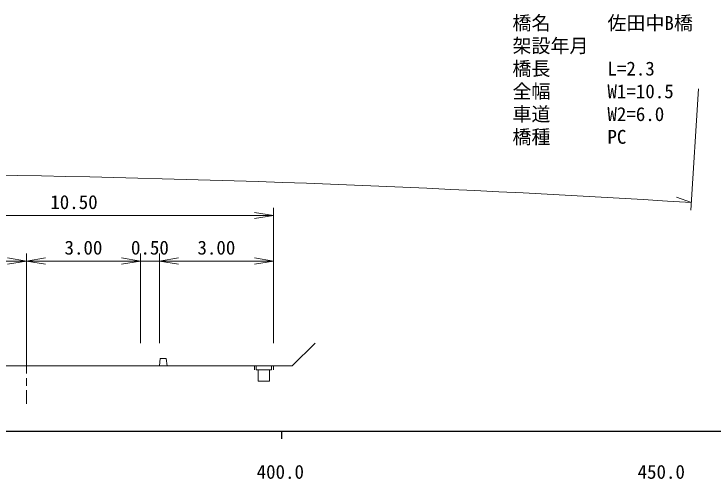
# Model space of a CAD drawing. Units: millimetres at full size, sheet at 1:1000, with parts at other scales. Extents: x 40000 to 680000, y 20000 to 380000.
# Drawn here: x 432781 to 524817, y 198715 to 259984 of the extents above; entities that cross this region are included whole.
import ezdxf
from ezdxf.enums import TextEntityAlignment as Align

# ---------------------------------------------------------------- set-up
doc = ezdxf.new("R2010")
doc.units = ezdxf.units.MM
doc.header["$LTSCALE"] = 1000
for name, color, linetype, lineweight in [('M-BGD', 7, 'Continuous', 13), ('M-BMK', 2, 'Continuous', 13), ('M-STR-DIM', 7, 'Continuous', 13), ('M-STR-HTXT', 7, 'Continuous', 13), ('M-TTL-BAND', 7, 'Continuous', 25)]:
    doc.layers.add(name, color=color, linetype=linetype, lineweight=lineweight)
doc.styles.add('ＭＳ ゴシック', font='')
doc.styles.get('ＭＳ ゴシック').set_extended_font_data('MS Gothic')

# ---------------------------------------------------------------- blocks, each defined once
blk = doc.blocks.new('open_arrow')
at = {"color": 0, "linetype": 'Continuous', "lineweight": -2}
blk.add_lwpolyline([(7.5, 1.25), (0, 0), (7.5, -1.25)], dxfattribs=at)

msp = doc.modelspace()

# ---------------------------------------------------------------- linework, layer by layer
at = {"layer": 'M-BGD'}
for p, q in [((469428, 213608), (472428, 216608)), ((452028, 214608), (451928, 213608)), ((452028, 214608), (452828, 214608)), ((452828, 214608), (452928, 213608)), ((464428, 213608), (464428, 213108)), ((464678, 213608), (464678, 213108)), ((466678, 213608), (466678, 213108)), ((466928, 213608), (466928, 213108)), ((464678, 213108), (466678, 213108)), ((464928, 213108), (464928, 211608)), ((466428, 213108), (466428, 211608)), ((464928, 211608), (466428, 211608))]:
    msp.add_line(p, q, dxfattribs=at)
msp.add_lwpolyline([(412428, 213608), (414428, 213608), (419428, 213608), (434428, 213608), (449428, 213608), (464428, 213608), (466928, 213608), (469428, 213608)], dxfattribs=at)
at = {"layer": 'M-BMK'}
for p, q in [((434428, 218608), (434428, 212608)), ((434428, 212008), (434428, 211008)), ((434428, 210408), (434428, 208608))]:
    msp.add_line(p, q, dxfattribs=at)
at = {"layer": 'M-STR-DIM'}
for p, q in [((466928, 216608), (466928, 234434)), ((414428, 233434), (466928, 233434)), ((434428, 216608), (434428, 228434)), ((449428, 216608), (449428, 228434)), ((451928, 216608), (451928, 228434)), ((419428, 227434), (434428, 227434)), ((434428, 227434), (449428, 227434)), ((449428, 227434), (451928, 227434)), ((451928, 227434), (466928, 227434))]:
    msp.add_line(p, q, dxfattribs=at)
at = {"layer": 'M-STR-HTXT'}
for p, q in [((522913, 250103), (521905, 234135)), ((521968, 235133), (520010, 235858))]:
    msp.add_line(p, q, dxfattribs=at)
msp.add_arc((399098, -1710992), 1950000, 86.38739, 89.36929, dxfattribs=at)
at = {"layer": 'M-TTL-BAND'}
for p, q in [((40000, 205000), (579000, 205000)), ((468000, 205000), (468000, 204000))]:
    msp.add_line(p, q, dxfattribs=at)

# ---------------------------------------------------------------- block references
at = {"layer": 'M-STR-DIM', "xscale": 333, "yscale": 333, "rotation": 180}
for p in [(466928, 233434), (434428, 227434), (449428, 227434), (466928, 227434)]:
    msp.add_blockref('open_arrow', p, dxfattribs=at)
at = {"layer": 'M-STR-DIM', "xscale": 333, "yscale": 333}
for p in [(434428, 227434), (451928, 227434)]:
    msp.add_blockref('open_arrow', p, dxfattribs=at)

# ---------------------------------------------------------------- texts
at = {"layer": 'M-STR-DIM', "style": 'ＭＳ ゴシック'}
for s, p in [('10.50', (440678, 233734)), ('3.00', (441928, 227734)), ('0.50', (450678, 227734)), ('3.00', (459428, 227734))]:
    msp.add_text(s, height=1833, dxfattribs=at).set_placement(p, align=Align.BOTTOM_CENTER)
at = {"layer": 'M-STR-HTXT', "style": 'ＭＳ ゴシック'}
for s, p in [('橋名\u3000\u3000\u3000佐田中B橋', (498412, 257326)), ('架設年月\u3000', (498412, 254326)), ('橋長\u3000\u3000\u3000L=2.3', (498412, 251326)), ('全幅\u3000\u3000\u3000W1=10.5', (498412, 248326)), ('車道\u3000\u3000\u3000W2=6.0', (498412, 245326)), ('橋種\u3000\u3000\u3000PC', (498412, 242326))]:
    msp.add_text(s, height=1833, dxfattribs=at).set_placement(p, align=Align.BOTTOM_LEFT)
at = {"layer": 'M-TTL-BAND', "style": 'ＭＳ ゴシック'}
for s, p in [('400.0', (467844, 198195)), ('450.0', (518000, 198195))]:
    msp.add_text(s, height=1833, dxfattribs=at).set_placement(p, align=Align.BOTTOM_CENTER)

doc.saveas('drawing.dxf')
